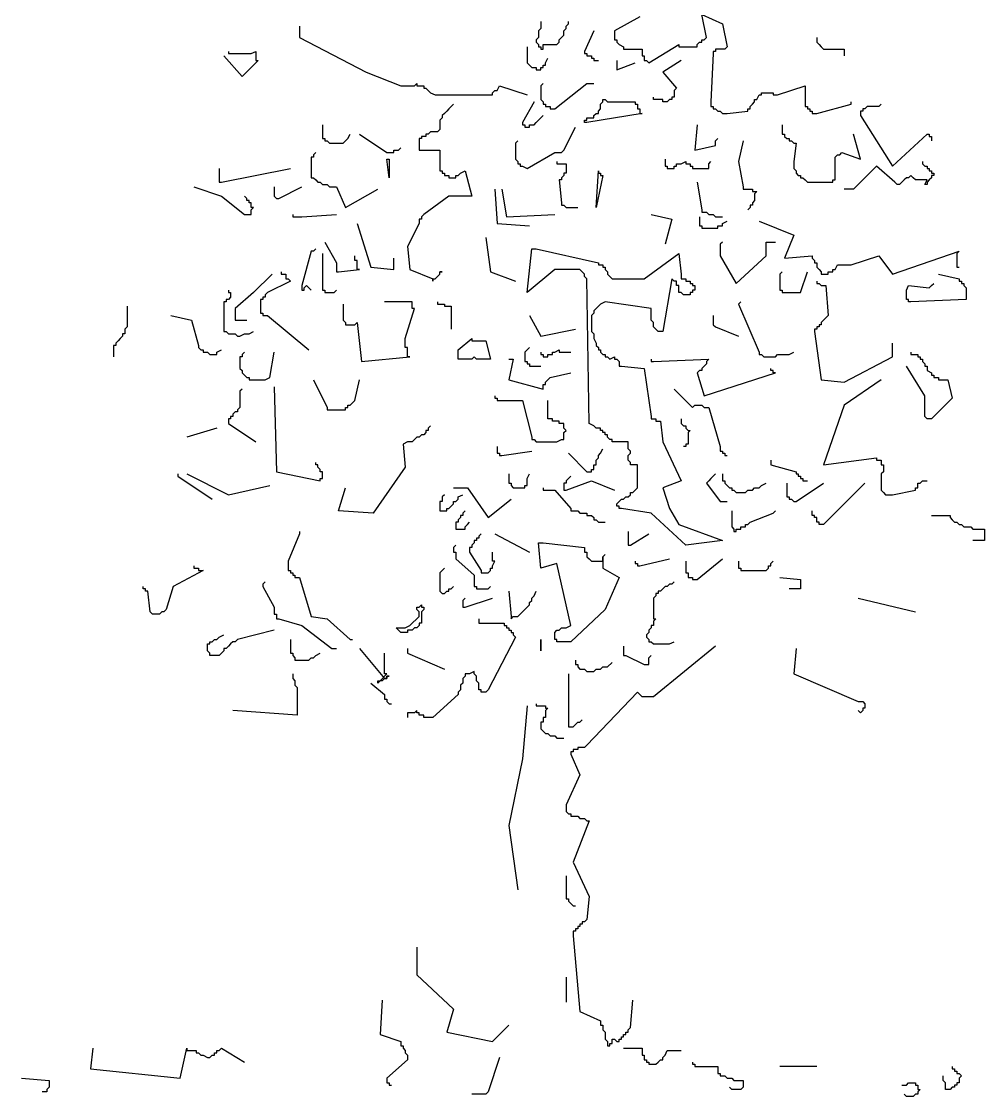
# Model space of a CAD drawing. Extents: x -19.8 to 22.1, y 0 to 79.3.
# Drawn here: x -19.82 to 22.08, y 0.02 to 46.82 of the extents above; entities that cross this region are included whole.
import ezdxf

# ---------------------------------------------------------------- set-up
doc = ezdxf.new("R2010")
doc.units = 0
doc.layers.get('0').update_dxf_attribs({"linetype": 'CONTINUOUS'})

msp = doc.modelspace()

# ---------------------------------------------------------------- linework, layer by layer
at = {"color": 0}
for points in [[(2.776, 46.816), (2.776, 46.716), (2.776, 46.616), (2.776, 46.516), (2.676, 46.416), (2.676, 46.316), (2.676, 46.216), (2.676, 46.116), (2.576, 46.016), (2.576, 45.916), (2.676, 45.816), (2.676, 45.716), (2.776, 45.716), (2.776, 45.616), (2.876, 45.616), (2.876, 45.816), (2.976, 45.816), (3.076, 45.816), (3.176, 45.816), (3.376, 45.816), (3.476, 45.816), (3.576, 45.916), (3.576, 46.016), (3.676, 46.116), (3.776, 46.216), (3.776, 46.316), (3.776, 46.416), (3.876, 46.516), (3.876, 46.616), (3.976, 46.716), (3.976, 46.816)], [(7.076, 47.016), (5.976, 46.416), (5.976, 46.316), (5.976, 46.216), (5.976, 46.116), (5.976, 46.016), (6.076, 46.016), (6.076, 45.916), (6.176, 45.816), (6.376, 45.716), (6.376, 45.616), (6.476, 45.616), (6.576, 45.616), (6.676, 45.616), (6.776, 45.616), (6.876, 45.616), (6.976, 45.616), (7.176, 45.616), (7.176, 45.516), (7.176, 45.416), (7.176, 45.316), (7.276, 45.316), (7.276, 45.216), (7.276, 45.116), (7.376, 45.116), (7.476, 45.016), (8.776, 45.816), (8.776, 45.716), (8.876, 45.716), (8.976, 45.716), (9.076, 45.716), (9.176, 45.716), (9.276, 45.716), (9.376, 45.716), (9.576, 45.716), (9.576, 45.816), (9.676, 45.916), (9.776, 45.916), (9.776, 46.016), (9.876, 46.016), (9.976, 46.116), (9.776, 47.116), (10.676, 46.716), (10.876, 45.716), (10.776, 45.616), (10.676, 45.616), (10.576, 45.616), (10.476, 45.616), (10.376, 45.616), (10.376, 45.516), (10.276, 45.516), (10.276, 45.416), (10.176, 43.316), (10.176, 43.216), (10.176, 43.116), (10.276, 43.116), (10.276, 43.016), (10.376, 43.016), (10.476, 42.916), (10.576, 42.916), (10.676, 42.816), (10.876, 42.816), (11.776, 42.916), (11.776, 43.016), (11.876, 43.016), (11.876, 43.116), (11.976, 43.216), (12.076, 43.316), (12.076, 43.416), (12.176, 43.416), (12.276, 43.616), (12.376, 43.616), (12.376, 43.716), (12.476, 43.716), (12.576, 43.716), (12.676, 43.716), (12.776, 43.716), (12.876, 43.716), (12.876, 43.616), (12.976, 43.616), (13.076, 43.616), (14.276, 44.016), (14.276, 43.216), (14.276, 43.116), (14.376, 43.116), (14.376, 43.016), (14.476, 43.016), (14.476, 42.916), (14.576, 42.916), (14.576, 42.816), (14.676, 42.816), (14.776, 42.816), (16.276, 43.216), (16.276, 43.316)], [(-7.724, 46.616), (-7.724, 46.516), (-7.724, 46.416), (-7.724, 46.316), (-7.724, 46.216), (-7.724, 46.116), (-4.824, 44.616), (-3.324, 44.016), (-3.224, 44.016), (-3.124, 44.016), (-3.024, 44.016), (-2.924, 44.016), (-2.824, 44.016), (-2.724, 44.016), (-2.624, 44.116), (-2.624, 44.016), (-2.524, 44.016), (-2.424, 44.016), (-2.324, 44.016), (-2.324, 43.916), (-2.224, 43.916), (-2.124, 43.816), (-2.024, 43.716), (-1.824, 43.616), (0.376, 43.616), (0.476, 43.616), (0.576, 43.616), (0.676, 43.616), (0.676, 43.716), (0.776, 43.816), (0.876, 43.816), (0.976, 44.016), (2.176, 43.616)], [(5.076, 46.416), (4.676, 45.516), (4.676, 45.416), (4.776, 45.416), (4.776, 45.316), (4.876, 45.316), (4.976, 45.316), (4.976, 45.216), (5.076, 45.216), (5.076, 45.116), (5.176, 45.116), (5.276, 45.116)], [(14.776, 46.116), (14.776, 46.016), (14.776, 45.916), (14.876, 45.816), (14.976, 45.716), (15.076, 45.616), (15.276, 45.616), (15.376, 45.616), (15.476, 45.616), (15.576, 45.616), (15.676, 45.616), (15.776, 45.616), (15.876, 45.616), (15.976, 45.616), (15.976, 45.516), (15.976, 45.416), (15.976, 45.316)], [(-10.824, 45.516), (-10.824, 45.416), (-10.724, 45.416), (-10.624, 45.416), (-10.524, 45.416), (-10.324, 45.416), (-10.224, 45.416), (-10.124, 45.416), (-10.024, 45.416), (-9.924, 45.416), (-9.824, 45.416), (-9.624, 45.516), (-9.624, 45.416), (-9.624, 45.316), (-9.624, 45.216), (-9.624, 45.116), (-9.524, 45.116), (-10.224, 44.416), (-11.024, 45.316)], [(2.176, 45.716), (2.176, 45.616), (2.176, 45.516), (2.176, 45.416), (2.176, 45.316), (2.176, 45.216), (2.176, 45.116), (2.176, 45.016), (2.276, 44.916), (2.376, 44.816), (2.576, 44.816), (2.576, 44.716), (2.676, 44.716), (2.776, 44.716), (2.776, 44.816), (2.876, 44.816), (2.876, 44.916), (2.976, 44.916), (2.976, 45.016), (3.076, 45.216)], [(6.076, 45.116), (6.076, 45.016), (6.076, 44.916), (6.076, 44.816), (6.076, 44.716), (6.876, 45.016)], [(8.876, 45.116), (8.076, 44.616), (8.676, 43.916), (8.576, 43.816), (8.576, 43.716), (8.576, 43.616), (8.576, 43.516), (8.476, 43.516), (8.476, 43.416), (8.376, 43.416), (8.276, 43.316), (8.176, 43.316), (8.076, 43.316), (8.076, 43.416), (7.976, 43.416), (7.876, 43.416), (7.776, 43.416), (7.676, 43.416), (7.676, 43.516)], [(2.876, 44.116), (2.776, 44.016), (2.776, 43.916), (2.776, 43.816), (2.776, 43.716), (2.776, 43.616), (2.776, 43.516), (2.776, 43.416), (2.876, 43.316), (2.876, 43.216), (2.976, 43.216), (2.976, 43.116), (3.076, 43.116), (3.176, 43.116), (3.176, 43.016), (3.376, 43.016), (4.776, 44.116), (4.876, 44.116), (4.976, 44.116), (5.076, 44.116)], [(-1.024, 43.216), (-1.124, 43.116), (-1.224, 43.016), (-1.324, 42.916), (-1.424, 42.816), (-1.524, 42.716), (-1.524, 42.616), (-1.624, 42.516), (-1.624, 42.416), (-1.624, 42.316), (-1.624, 42.116), (-1.724, 42.016), (-1.824, 42.016), (-1.924, 42.016), (-2.024, 42.016), (-2.124, 41.916), (-2.224, 41.916), (-2.224, 41.816), (-2.324, 41.816), (-2.424, 41.816), (-2.424, 41.716), (-2.524, 41.716), (-2.524, 41.616), (-2.524, 41.516), (-2.524, 41.416), (-2.524, 41.316), (-2.524, 41.216), (-2.424, 41.216), (-2.324, 41.216), (-2.224, 41.216), (-2.124, 41.216), (-2.024, 41.216), (-1.924, 41.216), (-1.824, 41.216), (-1.624, 41.216), (-1.624, 41.116), (-1.624, 41.016), (-1.624, 40.916), (-1.624, 40.816), (-1.624, 40.716), (-1.624, 40.616), (-1.624, 40.516), (-1.624, 40.416), (-1.624, 40.316), (-1.524, 40.316), (-1.524, 40.216), (-1.424, 40.216), (-1.424, 40.116), (-1.324, 40.116), (-1.224, 40.116), (-1.224, 40.016), (-1.124, 40.016), (-1.024, 40.016), (-0.924, 40.016), (-0.924, 40.116), (-0.824, 40.116), (-0.724, 40.216), (-0.524, 40.316), (-0.224, 39.216), (-1.224, 39.216), (-2.324, 38.416), (-2.424, 38.316), (-2.424, 38.216), (-2.524, 38.216), (-2.524, 38.116), (-2.524, 38.016), (-3.024, 37.016), (-2.924, 36.016), (-1.924, 35.616), (-1.924, 35.516), (-1.924, 35.616), (-1.824, 35.616), (-1.724, 35.716), (-1.624, 35.816), (-1.624, 35.916), (-1.524, 35.916), (-1.624, 35.916)], [(2.476, 43.316), (1.976, 42.416), (1.976, 42.316), (2.076, 42.316), (2.076, 42.216), (2.176, 42.216), (2.276, 42.216), (2.276, 42.316), (2.376, 42.316), (2.476, 42.316), (2.576, 42.416), (2.676, 42.516), (2.876, 42.716)], [(17.576, 43.216), (17.476, 43.116), (17.376, 43.116), (17.276, 43.116), (17.176, 43.116), (17.076, 43.116), (16.976, 43.116), (16.876, 43.016), (16.776, 43.016), (16.776, 42.916), (16.676, 42.916), (16.676, 42.816), (16.676, 42.716), (18.076, 40.516), (19.576, 41.916), (19.676, 41.916), (19.676, 41.816), (19.776, 41.816), (19.776, 41.716), (19.776, 41.616)], [(-6.724, 42.316), (-6.724, 42.216), (-6.724, 42.116), (-6.724, 42.016), (-6.724, 41.916), (-6.724, 41.816), (-6.724, 41.716), (-6.624, 41.716), (-6.624, 41.616), (-6.524, 41.616), (-6.424, 41.516), (-6.324, 41.516), (-6.224, 41.516), (-6.124, 41.516), (-6.024, 41.516), (-5.924, 41.516), (-5.824, 41.516), (-5.724, 41.616), (-5.624, 41.716), (-5.524, 41.916)], [(1.776, 41.616), (1.676, 41.516), (1.676, 41.416), (1.676, 41.316), (1.676, 41.216), (1.676, 41.116), (1.676, 41.016), (1.676, 40.916), (1.676, 40.816), (1.776, 40.716), (1.776, 40.616), (1.876, 40.616), (1.876, 40.516), (1.976, 40.516), (2.176, 40.416), (3.376, 41.116), (3.476, 41.116), (3.576, 41.116), (3.676, 41.116), (3.776, 41.216), (4.276, 42.216)], [(9.576, 42.316), (9.476, 41.216), (10.376, 41.416), (10.376, 41.516), (10.376, 41.616), (10.476, 41.716)], [(13.276, 42.316), (13.276, 42.216), (13.276, 42.116), (13.276, 42.016), (13.276, 41.916), (13.376, 41.916), (13.376, 41.816), (13.476, 41.716), (13.576, 41.716), (13.576, 41.616), (13.676, 41.616), (13.776, 41.516), (13.876, 41.516), (13.776, 40.716), (13.776, 40.616), (13.776, 40.516), (13.776, 40.416), (13.876, 40.316), (13.876, 40.216), (13.976, 40.116), (14.076, 40.116), (14.076, 40.016), (14.176, 40.016), (14.276, 39.916), (14.376, 39.816), (14.576, 39.816), (14.676, 39.816), (14.776, 39.816), (14.876, 39.816), (14.976, 39.816), (15.076, 39.816), (15.176, 39.816), (15.276, 39.816), (15.376, 39.816), (15.476, 39.816), (15.476, 39.916), (15.576, 39.916), (15.576, 40.016), (15.576, 40.116), (15.576, 40.216), (15.576, 40.316), (15.576, 40.416), (15.576, 40.516), (15.576, 40.716), (15.576, 40.816), (15.576, 40.916), (15.676, 41.016), (15.776, 41.016), (15.876, 41.116), (16.676, 40.816), (16.376, 41.916)], [(-5.124, 41.916), (-3.924, 41.116), (-3.824, 41.116), (-3.724, 41.116), (-3.624, 41.116), (-3.624, 41.216), (-3.524, 41.216), (-3.424, 41.216), (-3.324, 41.316)], [(11.576, 41.616), (11.376, 40.716), (11.576, 39.616), (11.576, 39.516), (11.676, 39.516), (11.776, 39.516), (11.876, 39.516), (11.976, 39.516), (11.976, 39.416), (12.076, 39.416), (12.176, 39.416), (12.076, 39.316), (12.076, 39.216), (12.076, 39.116), (12.076, 39.016), (11.976, 38.916), (11.976, 38.816), (11.876, 38.816), (11.876, 38.716), (11.776, 38.616)], [(-7.024, 41.116), (-7.124, 41.016), (-7.124, 40.916), (-7.224, 40.916), (-7.224, 40.816), (-7.224, 40.716), (-7.224, 40.616), (-7.224, 40.516), (-7.224, 40.416), (-7.224, 40.316), (-7.224, 40.216), (-7.224, 40.116), (-7.224, 40.016), (-7.124, 40.016), (-7.024, 39.916), (-6.924, 39.816), (-6.824, 39.816), (-6.724, 39.716), (-6.624, 39.716), (-6.524, 39.716), (-6.424, 39.616), (-6.324, 39.616), (-6.124, 39.616), (-5.724, 38.716), (-4.324, 39.516)], [(8.176, 40.816), (8.176, 40.716), (8.176, 40.616), (8.176, 40.516), (8.276, 40.516), (8.276, 40.416), (8.376, 40.416), (8.476, 40.416), (8.576, 40.416), (8.576, 40.516), (8.676, 40.516), (8.676, 40.616), (8.776, 40.616), (8.876, 40.616), (9.076, 40.716), (9.076, 40.616), (9.176, 40.616), (9.276, 40.616), (9.276, 40.516), (9.376, 40.516), (9.376, 40.416), (9.476, 40.416), (9.576, 40.416), (9.776, 40.416), (9.876, 40.416), (9.976, 40.416), (10.076, 40.416), (10.076, 40.516), (10.076, 40.616), (10.176, 40.716)], [(-11.224, 40.416), (-11.224, 40.316), (-11.224, 40.216), (-11.224, 40.116), (-11.224, 40.016), (-11.224, 39.916), (-11.224, 39.816), (-11.124, 39.816), (-8.124, 40.416)], [(3.476, 40.716), (3.476, 40.616), (3.576, 40.616), (3.676, 40.616), (3.776, 40.616), (3.876, 40.616), (3.876, 40.516), (3.876, 40.416), (3.876, 40.316), (3.876, 40.216), (3.776, 40.216), (3.776, 40.116), (3.676, 40.016), (3.676, 39.916), (3.576, 39.916), (3.676, 38.916), (3.676, 38.816), (3.776, 38.816), (3.876, 38.716), (3.976, 38.716), (4.076, 38.716), (4.176, 38.716), (4.376, 38.716)], [(19.376, 40.716), (19.376, 40.616), (19.476, 40.516), (19.576, 40.516), (19.576, 40.416), (19.676, 40.416), (19.676, 40.316), (19.776, 40.316), (19.776, 40.216), (19.876, 40.216), (19.876, 40.116), (19.776, 40.116), (19.776, 40.016), (19.676, 39.916), (19.576, 39.816), (19.576, 39.716), (19.476, 39.716), (19.576, 39.916), (19.476, 39.916), (19.376, 39.916), (19.276, 39.916), (19.176, 39.916), (19.076, 39.916), (18.976, 40.016), (18.876, 40.116), (18.776, 40.016), (18.676, 40.016), (18.576, 39.916), (18.476, 39.816), (18.376, 39.716), (18.276, 39.716), (18.176, 39.816), (17.376, 40.516), (16.376, 39.516), (16.276, 39.516), (16.176, 39.516), (16.076, 39.516), (15.976, 39.516)], [(9.576, 39.816), (9.776, 38.616), (9.776, 38.516), (9.876, 38.516), (9.976, 38.516), (10.076, 38.416), (10.176, 38.416), (10.276, 38.416), (10.376, 38.316), (10.476, 38.316), (10.676, 38.316)], [(-12.324, 39.616), (-11.124, 39.216), (-10.124, 38.416), (-10.024, 38.416), (-9.924, 38.416), (-9.824, 38.416), (-9.824, 38.516), (-9.824, 38.616), (-9.724, 38.716), (-9.824, 38.716), (-9.824, 38.816), (-9.824, 38.916), (-9.924, 38.916), (-9.924, 39.016), (-10.024, 39.016), (-10.024, 39.116), (-10.124, 39.216)], [(-8.824, 39.616), (-8.824, 39.516), (-8.824, 39.416), (-8.824, 39.316), (-8.824, 39.216), (-8.724, 39.116), (-8.624, 39.116), (-7.624, 39.616)], [(0.776, 39.516), (0.876, 38.016), (2.276, 37.916)], [(1.076, 39.516), (1.276, 38.316), (3.376, 38.416)], [(-8.024, 38.416), (-8.024, 38.316), (-7.924, 38.316), (-7.824, 38.316), (-7.724, 38.316), (-7.624, 38.316), (-6.124, 38.416)], [(7.576, 38.416), (8.476, 38.216), (8.176, 37.116)], [(-5.224, 38.016), (-4.624, 36.116), (-3.624, 36.016), (-3.624, 36.116), (-3.624, 36.216), (-3.624, 36.316), (-3.624, 36.416), (-3.624, 36.516)], [(9.676, 38.316), (9.676, 38.216), (9.676, 38.116), (9.676, 38.016), (9.676, 37.916), (9.776, 37.916), (9.776, 37.816), (9.876, 37.816), (9.976, 37.816), (10.076, 37.816), (10.176, 37.816), (10.276, 37.816), (10.376, 37.816), (10.476, 37.816), (10.476, 37.916), (10.576, 37.916), (10.676, 37.916), (10.676, 38.016), (10.876, 38.116)], [(12.276, 38.116), (13.776, 37.516), (13.376, 36.516), (14.576, 36.616), (14.576, 36.516), (14.676, 36.416), (14.676, 36.316), (14.776, 36.316), (14.776, 36.216), (14.776, 36.116), (14.876, 36.016), (14.976, 35.916), (14.976, 35.816), (15.076, 35.816), (15.176, 35.816), (15.276, 35.816), (15.276, 35.916), (15.376, 35.916), (15.476, 35.916), (15.476, 36.016), (15.576, 36.016), (15.676, 36.216), (15.776, 36.216), (15.876, 36.216), (15.976, 36.216), (16.076, 36.216), (16.176, 36.216), (16.276, 36.216), (17.476, 36.616), (18.076, 35.816), (20.976, 36.816), (20.876, 36.716), (20.876, 36.616), (20.876, 36.516), (20.876, 36.416), (20.876, 36.316), (20.876, 36.216), (20.876, 36.116), (20.976, 36.116)], [(-6.624, 37.216), (-6.124, 36.316), (-6.124, 36.216), (-6.124, 36.116), (-6.124, 36.016), (-6.124, 35.916), (-6.024, 35.916), (-5.124, 36.016), (-5.224, 36.016), (-5.224, 36.116), (-5.224, 36.216), (-5.224, 36.316), (-5.224, 36.416), (-5.324, 36.416), (-5.324, 36.516), (-5.324, 36.616)], [(0.376, 37.416), (0.576, 35.916), (1.676, 35.516)], [(10.676, 37.216), (10.576, 37.116), (10.576, 37.016), (10.576, 36.916), (10.576, 36.816), (10.576, 36.716), (10.576, 36.616), (11.276, 35.416), (12.576, 36.616), (12.576, 36.716), (12.576, 36.816), (12.576, 36.916), (12.576, 37.016), (12.576, 37.116), (12.576, 37.216), (12.676, 37.216), (12.776, 37.216), (12.876, 37.216), (12.976, 37.216)], [(-7.024, 36.916), (-7.124, 36.816), (-7.224, 36.816), (-7.624, 35.316), (-7.624, 35.216), (-7.624, 35.116), (-7.524, 35.116), (-7.524, 35.216), (-7.424, 35.316), (-7.324, 35.216), (-7.224, 35.116)], [(-6.724, 36.716), (-6.724, 35.216), (-6.724, 35.116), (-6.624, 35.116), (-6.624, 35.016), (-6.524, 35.016), (-6.424, 35.016), (-6.324, 35.016), (-6.224, 35.016), (-6.124, 35.116)], [(-8.924, 35.816), (-9.724, 35.016), (-10.524, 34.316), (-10.524, 34.216), (-10.524, 34.116), (-10.524, 34.016), (-10.524, 33.916), (-10.524, 33.816), (-10.424, 33.816), (-10.324, 33.816), (-10.224, 33.816), (-10.124, 33.816), (-10.024, 33.816)], [(-8.524, 35.916), (-8.524, 35.816), (-8.424, 35.816), (-8.324, 35.816), (-8.324, 35.716), (-8.324, 35.616), (-8.224, 35.616), (-8.124, 35.516), (-9.124, 35.016), (-9.224, 34.916), (-9.224, 34.816), (-9.324, 34.816), (-9.324, 34.716), (-9.424, 34.716), (-9.424, 34.616), (-9.424, 34.516), (-9.424, 34.416), (-9.424, 34.316), (-9.424, 34.216), (-9.424, 34.116), (-9.324, 34.116), (-9.324, 34.016), (-9.224, 34.016), (-9.124, 34.016), (-7.324, 32.516)], [(13.276, 35.916), (13.176, 35.816), (13.176, 35.716), (13.176, 35.616), (13.176, 35.516), (13.176, 35.416), (13.176, 35.316), (13.176, 35.216), (13.176, 35.116), (13.276, 35.116), (13.276, 35.016), (13.376, 35.016), (13.476, 35.016), (13.576, 35.016), (13.676, 35.016), (13.776, 35.016), (13.876, 35.016), (13.976, 35.016), (14.076, 35.016), (14.376, 35.916)], [(20.076, 35.816), (20.976, 35.616), (20.976, 35.516), (21.076, 35.516), (21.076, 35.416), (21.176, 35.416), (21.176, 35.316), (21.276, 35.216), (21.276, 35.116), (21.276, 35.016), (21.276, 34.916), (21.276, 34.816), (21.276, 34.716), (18.876, 34.616), (18.776, 34.616), (18.776, 34.716), (18.676, 34.716), (18.676, 34.816), (18.676, 34.916), (18.676, 35.016), (18.676, 35.116), (18.776, 35.316), (19.676, 35.216), (19.776, 35.316), (19.876, 35.416)], [(-10.824, 35.116), (-10.824, 35.016), (-10.724, 35.016), (-10.724, 34.916), (-10.724, 34.816), (-10.824, 34.716), (-10.924, 34.716), (-10.924, 34.616), (-11.024, 34.616), (-11.024, 33.516), (-11.024, 33.416), (-11.024, 33.316), (-10.924, 33.316), (-10.824, 33.216), (-10.724, 33.216), (-10.624, 33.216), (-10.524, 33.216), (-10.424, 33.116), (-10.324, 33.116), (-10.124, 33.216), (-10.024, 33.216), (-9.924, 33.216), (-9.724, 33.316)], [(14.776, 35.516), (14.776, 35.416), (14.876, 35.416), (14.976, 35.316), (15.076, 35.316), (15.176, 35.316), (15.276, 34.016), (15.176, 33.916), (15.076, 33.816), (14.976, 33.716), (14.976, 33.616), (14.876, 33.616), (14.876, 33.516), (14.776, 33.516), (14.776, 33.416), (14.676, 33.416), (14.676, 33.316), (14.976, 31.216), (15.976, 31.116), (18.076, 32.216), (18.076, 32.316), (18.076, 32.416), (18.076, 32.516), (18.076, 32.616), (18.076, 32.716), (18.076, 32.816)], [(-15.224, 34.416), (-15.224, 33.516), (-15.324, 33.416), (-15.324, 33.316), (-15.324, 33.216), (-15.424, 33.216), (-15.424, 33.116), (-15.524, 33.016), (-15.624, 32.916), (-15.724, 32.816), (-15.724, 32.716), (-15.824, 32.716), (-15.824, 32.616), (-15.824, 32.516), (-15.824, 32.416), (-15.824, 32.316), (-15.824, 32.216)], [(-5.824, 34.516), (-5.824, 34.416), (-5.824, 34.316), (-5.824, 34.216), (-5.824, 34.116), (-5.824, 34.016), (-5.824, 33.916), (-5.824, 33.816), (-5.724, 33.716), (-5.724, 33.616), (-5.624, 33.616), (-5.524, 33.616), (-5.424, 33.616), (-5.324, 33.616), (-5.224, 33.716), (-5.024, 32.016), (-2.924, 32.216), (-3.024, 32.216), (-3.024, 32.316), (-3.024, 32.416), (-3.024, 32.516), (-3.024, 32.616), (-3.124, 32.616), (-3.124, 32.716), (-3.124, 32.816), (-3.124, 33.016), (-2.724, 34.316), (-2.824, 34.316), (-2.824, 34.416), (-2.824, 34.516), (-2.824, 34.616), (-4.024, 34.616)], [(-1.724, 34.616), (-1.724, 34.516), (-1.624, 34.516), (-1.524, 34.516), (-1.424, 34.516), (-1.424, 34.416), (-1.324, 34.416), (-1.224, 34.416), (-1.124, 34.416), (-1.124, 34.316), (-1.124, 34.216), (-1.124, 34.116), (-1.124, 34.016), (-1.124, 33.916), (-1.124, 33.816), (-1.124, 33.716), (-1.124, 33.616), (-1.124, 33.516), (-1.124, 33.416)], [(11.476, 34.616), (11.376, 34.516), (12.276, 32.416), (12.276, 32.316), (12.376, 32.316), (12.476, 32.216), (12.576, 32.216), (12.676, 32.216), (12.776, 32.216), (12.876, 32.216), (12.976, 32.216), (13.076, 32.316), (13.176, 32.316), (13.276, 32.316), (13.376, 32.316), (13.476, 32.316), (13.576, 32.316), (13.776, 32.416)], [(-13.324, 34.016), (-12.424, 33.816), (-12.124, 32.716), (-12.124, 32.616), (-12.024, 32.516), (-11.924, 32.516), (-11.924, 32.416), (-11.824, 32.416), (-11.724, 32.416), (-11.624, 32.316), (-11.524, 32.316), (-11.424, 32.316), (-11.324, 32.316), (-11.324, 32.416), (-11.124, 32.516)], [(2.276, 34.016), (2.776, 33.116), (4.276, 33.416)], [(10.276, 34.016), (10.276, 33.916), (10.276, 33.816), (10.276, 33.716), (10.276, 33.616), (10.376, 33.516), (11.376, 33.116)], [(-10.124, 32.416), (-10.224, 32.316), (-10.224, 32.216), (-10.324, 32.216), (-10.324, 32.116), (-10.324, 32.016), (-10.324, 31.916), (-10.324, 31.816), (-10.324, 31.716), (-10.224, 31.616), (-10.224, 31.516), (-10.124, 31.416), (-10.024, 31.316), (-9.924, 31.316), (-9.924, 31.216), (-9.824, 31.216), (-9.624, 31.216), (-9.524, 31.216), (-9.424, 31.216), (-9.324, 31.216), (-9.224, 31.216), (-9.024, 31.316), (-8.824, 32.416)], [(2.276, 32.616), (2.176, 32.516), (2.076, 32.416), (2.076, 32.316), (2.076, 32.216), (2.076, 32.116), (2.076, 32.016), (2.176, 32.016), (2.176, 31.916), (2.276, 31.916), (2.276, 31.816), (2.376, 31.816), (2.476, 31.816), (2.576, 31.816), (2.676, 31.816), (2.776, 31.816)], [(2.776, 32.416), (2.776, 32.316), (2.876, 32.316), (2.876, 32.216), (2.976, 32.216), (3.076, 32.216), (3.076, 32.316), (3.176, 32.316), (3.276, 32.316), (3.276, 32.416), (3.376, 32.416), (3.576, 32.516), (3.576, 32.416), (3.676, 32.416), (3.776, 32.416), (3.876, 32.416), (3.976, 32.416), (4.076, 32.416)], [(18.876, 32.416), (18.876, 32.316), (18.976, 32.316), (19.076, 32.316), (19.176, 32.316), (19.176, 32.216), (19.276, 32.216), (19.276, 32.116), (19.376, 32.116), (19.376, 32.016), (19.476, 31.916), (19.476, 31.816), (19.576, 31.816), (19.576, 31.716), (19.576, 31.616), (19.776, 31.516), (19.776, 31.416), (19.876, 31.416), (19.876, 31.316), (19.976, 31.316), (20.076, 31.316), (20.076, 31.216), (20.176, 31.216), (20.276, 31.216), (20.476, 31.216), (20.676, 30.416), (19.776, 29.516), (19.676, 29.516), (19.576, 29.516), (19.476, 29.616), (19.476, 29.716), (19.476, 29.816), (19.476, 29.916), (19.476, 30.016), (19.476, 30.116), (19.476, 30.216), (19.476, 30.316), (19.476, 30.516), (18.676, 31.816)], [(1.376, 32.116), (1.476, 32.116), (1.576, 32.116), (1.376, 31.216), (2.876, 30.816), (2.876, 30.916), (2.876, 31.016), (2.976, 31.016), (2.976, 31.116), (3.076, 31.216), (3.176, 31.316), (4.076, 31.516)], [(7.576, 32.116), (7.576, 32.016), (7.676, 32.016), (10.076, 32.116), (9.976, 32.016), (9.976, 31.916), (9.876, 31.816), (9.776, 31.716), (9.776, 31.616), (9.676, 31.616), (9.576, 31.516), (9.876, 30.516), (12.976, 31.516), (12.876, 31.516), (12.876, 31.616), (12.776, 31.616), (12.776, 31.716)], [(-8.824, 30.916), (-8.724, 27.216), (-6.824, 26.816), (-6.824, 26.916), (-6.724, 26.916), (-6.724, 27.016), (-6.724, 27.116), (-6.724, 27.216), (-6.824, 27.216), (-6.824, 27.316), (-6.924, 27.416), (-6.924, 27.516), (-7.024, 27.516), (-7.024, 27.616)], [(-7.124, 31.216), (-6.524, 30.016), (-6.524, 29.916), (-6.424, 29.916), (-6.324, 29.916), (-6.224, 29.916), (-6.024, 29.916), (-5.924, 29.916), (-5.824, 29.916), (-5.724, 29.916), (-5.724, 30.016), (-5.624, 30.016), (-5.624, 30.116), (-5.524, 30.116), (-5.324, 30.316), (-5.124, 31.216)], [(17.576, 31.216), (15.976, 30.116), (15.076, 27.516), (17.376, 27.816), (17.376, 27.716), (17.476, 27.716), (17.576, 27.716), (17.576, 27.616), (17.576, 27.516), (17.676, 27.516), (17.676, 27.416), (17.676, 27.316), (17.676, 27.216), (17.576, 27.116), (17.576, 27.016), (17.576, 26.916), (17.576, 26.816), (17.576, 26.716), (17.576, 26.616), (17.576, 26.516), (17.576, 26.416), (17.676, 26.316), (17.776, 26.216), (17.876, 26.216), (18.076, 26.216), (19.076, 26.416), (19.076, 26.516), (19.176, 26.516), (19.176, 26.616), (19.176, 26.716), (19.276, 26.716), (19.376, 26.816), (19.576, 26.816)], [(-10.224, 30.816), (-10.324, 30.716), (-10.324, 30.616), (-10.324, 30.516), (-10.324, 30.416), (-10.324, 30.316), (-10.324, 30.216), (-10.324, 30.116), (-10.324, 30.016), (-10.424, 29.916), (-10.424, 29.816), (-10.524, 29.816), (-10.624, 29.716), (-10.624, 29.616), (-10.724, 29.616), (-10.724, 29.516), (-10.824, 29.516), (-10.824, 29.416), (-10.824, 29.316), (-9.624, 28.516)], [(0.776, 30.516), (0.776, 30.416), (0.876, 30.416), (0.876, 30.316), (0.976, 30.316), (1.076, 30.316), (1.176, 30.316), (1.276, 30.316), (1.376, 30.316), (1.476, 30.316), (1.576, 30.316), (1.676, 30.316), (1.776, 30.316), (1.976, 30.316), (2.376, 28.716), (2.376, 28.616), (2.476, 28.616), (2.576, 28.516), (2.676, 28.516), (2.776, 28.516), (2.876, 28.516), (2.976, 28.516), (3.076, 28.516), (3.176, 28.516), (3.276, 28.516), (3.376, 28.516), (3.476, 28.516), (3.676, 28.616), (3.776, 28.616), (3.776, 28.716), (3.776, 28.816), (3.776, 28.916), (3.876, 29.016), (3.776, 29.116), (3.776, 29.216), (3.776, 29.316), (3.676, 29.316), (3.576, 29.316), (3.576, 29.416), (3.476, 29.416), (3.376, 29.416), (3.276, 29.416), (3.276, 29.516), (3.176, 29.516), (3.076, 29.516), (3.076, 29.716), (3.076, 29.816), (3.076, 29.916), (3.076, 30.016), (3.076, 30.116), (3.076, 30.216), (3.076, 30.316)], [(8.576, 30.816), (9.376, 30.016), (9.476, 30.116), (9.576, 30.116), (9.676, 30.116), (9.776, 30.116), (9.876, 30.016), (10.076, 30.016), (10.576, 28.316), (10.576, 28.216), (10.576, 28.116), (10.676, 28.116), (10.676, 28.016), (10.776, 28.016), (10.776, 27.916), (10.876, 27.916)], [(8.876, 29.516), (8.876, 29.416), (8.876, 29.316), (8.976, 29.216), (9.076, 29.216), (9.076, 29.116), (9.176, 29.016), (9.276, 29.016), (9.176, 28.916), (9.176, 28.816), (9.176, 28.716), (9.176, 28.616), (9.176, 28.516), (9.176, 28.416), (9.076, 28.416), (9.076, 28.316), (8.976, 28.316)], [(-11.324, 29.116), (-12.624, 28.716)], [(-2.024, 29.216), (-2.124, 29.116), (-2.124, 29.016), (-2.224, 29.016), (-2.224, 28.916), (-2.324, 28.816), (-2.424, 28.816), (-2.524, 28.716), (-2.624, 28.716), (-2.724, 28.616), (-2.824, 28.516), (-2.924, 28.516), (-3.024, 28.516), (-3.224, 28.416), (-3.124, 27.416), (-4.524, 25.416), (-6.024, 25.516), (-5.724, 26.516)], [(0.876, 28.316), (0.876, 28.216), (0.876, 28.116), (0.876, 28.016), (0.976, 28.016), (0.976, 27.916), (1.076, 27.916), (2.376, 28.116)], [(3.976, 28.016), (4.776, 27.216), (4.876, 27.216), (4.976, 27.216), (4.976, 27.316), (5.076, 27.316), (5.076, 27.416), (5.076, 27.516), (5.176, 27.516), (5.176, 27.616), (5.176, 27.716), (5.276, 27.816), (5.276, 27.916), (5.376, 28.016), (5.476, 28.216)], [(12.776, 27.716), (12.776, 27.616), (12.776, 27.516), (13.876, 27.216), (13.876, 27.116), (13.976, 27.116), (13.976, 27.016), (14.076, 27.016), (14.076, 26.916), (14.176, 26.916), (14.176, 26.816), (14.276, 26.816), (14.376, 26.816)], [(-13.024, 27.116), (-13.024, 27.016), (-11.524, 26.016)], [(-12.624, 27.116), (-10.824, 26.216), (-9.024, 26.616)], [(1.376, 27.116), (1.376, 27.016), (1.376, 26.916), (1.376, 26.816), (1.376, 26.716), (1.476, 26.716), (1.476, 26.616), (1.576, 26.516), (1.676, 26.516), (1.876, 26.516), (1.976, 26.516), (2.076, 26.516), (2.076, 26.616), (2.176, 26.616), (2.176, 26.716), (2.176, 26.816), (2.176, 26.916), (2.276, 27.116)], [(4.076, 27.016), (3.976, 26.916), (3.876, 26.816), (3.876, 26.716), (3.776, 26.716), (3.776, 26.616), (3.776, 26.516), (3.776, 26.416), (3.876, 26.416), (4.976, 26.816), (5.976, 26.416)], [(10.376, 27.116), (10.276, 27.016), (10.176, 26.916), (10.076, 26.816), (9.976, 26.716), (10.576, 25.916), (10.676, 25.916), (10.776, 25.916), (10.876, 25.916)], [(10.676, 27.116), (10.676, 27.016), (10.676, 26.916), (10.676, 26.816), (10.776, 26.816), (10.776, 26.716), (10.876, 26.616), (10.976, 26.516), (11.076, 26.516), (11.076, 26.416), (11.176, 26.416), (11.276, 26.316), (11.376, 26.316), (11.476, 26.316), (11.576, 26.316), (11.676, 26.316), (11.776, 26.416), (11.876, 26.416), (11.976, 26.416), (12.076, 26.516), (12.176, 26.516), (12.276, 26.516), (12.376, 26.616), (12.576, 26.716)], [(13.476, 26.716), (13.476, 26.616), (13.476, 26.516), (13.476, 26.416), (13.476, 26.316), (13.476, 26.216), (13.476, 26.116), (13.576, 26.116), (13.576, 26.016), (13.676, 26.016), (13.776, 25.916), (13.876, 25.916), (15.076, 26.716)], [(16.876, 26.716), (15.076, 24.916), (14.976, 24.916), (14.876, 24.916), (14.876, 25.016), (14.776, 25.016), (14.776, 25.116), (14.776, 25.216), (14.676, 25.216), (14.676, 25.316), (14.576, 25.316), (14.576, 25.516)], [(-1.424, 26.216), (-1.524, 26.116), (-1.524, 26.016), (-1.524, 25.916), (-1.624, 25.916), (-1.624, 25.816), (-1.624, 25.716), (-1.624, 25.616), (-1.624, 25.516), (-1.524, 25.516), (-1.424, 25.516), (-1.324, 25.516), (-1.324, 25.616), (-1.224, 25.616), (-1.124, 25.716), (-1.024, 25.816), (-1.024, 25.916), (-0.924, 25.916), (-0.824, 26.016), (-0.824, 26.116), (-0.624, 26.216)], [(-1.024, 26.516), (-0.924, 26.516), (-0.824, 26.516), (-0.724, 26.516), (-0.624, 26.516), (-0.524, 26.516), (-0.424, 26.516), (0.476, 25.216), (1.476, 26.016)], [(2.876, 26.516), (2.876, 26.416), (2.976, 26.416), (3.076, 26.416), (3.176, 26.416), (3.376, 26.416), (4.076, 25.616), (4.076, 25.516), (4.176, 25.516), (4.276, 25.516), (4.376, 25.516), (4.476, 25.416), (4.576, 25.416), (4.676, 25.416), (4.776, 25.416), (4.776, 25.316), (4.876, 25.316), (4.976, 25.316), (5.076, 25.216), (5.076, 25.116), (5.176, 25.116), (5.276, 25.016), (5.376, 25.016), (5.476, 25.016), (5.576, 25.016)], [(-0.524, 25.516), (-0.624, 25.416), (-0.624, 25.316), (-0.724, 25.316), (-0.724, 25.216), (-0.824, 25.116), (-0.824, 25.016), (-0.924, 25.016), (-0.924, 24.916), (-0.924, 24.816), (-0.924, 24.716), (-0.824, 24.716), (-0.724, 24.716), (-0.624, 24.716), (-0.524, 24.716), (-0.524, 24.816), (-0.424, 24.916), (-0.324, 25.016)], [(11.076, 25.516), (11.076, 25.416), (11.076, 25.316), (11.076, 25.216), (11.076, 25.116), (11.076, 25.016), (11.076, 24.916), (11.076, 24.816), (11.176, 24.716), (11.176, 24.616), (11.276, 24.616), (11.276, 24.716), (11.376, 24.716), (11.476, 24.716), (11.476, 24.816), (11.576, 24.816), (11.676, 24.816), (11.676, 24.916), (11.776, 24.916), (11.876, 25.016), (12.876, 25.416), (12.976, 25.516)], [(19.776, 25.316), (19.876, 25.316), (19.976, 25.316), (20.076, 25.316), (20.176, 25.316), (20.276, 25.316), (20.376, 25.316), (20.576, 25.316), (20.576, 25.216), (20.676, 25.116), (20.776, 25.016), (20.876, 25.016), (20.976, 24.916), (21.076, 24.916), (21.176, 24.816), (21.276, 24.816), (21.476, 24.816), (21.576, 24.716), (21.676, 24.716), (21.776, 24.716), (22.076, 24.716), (22.076, 24.616), (22.076, 24.516), (22.076, 24.416), (22.076, 24.316), (22.076, 24.216), (21.976, 24.216), (21.876, 24.216), (21.776, 24.216), (21.676, 24.216), (21.576, 24.216)], [(-7.724, 24.616), (-7.724, 24.516), (-8.224, 23.316), (-8.224, 23.216), (-8.224, 23.116), (-8.224, 23.016), (-8.224, 22.916), (-8.124, 22.916), (-8.124, 22.816), (-8.024, 22.816), (-8.024, 22.716), (-7.924, 22.716), (-7.924, 22.616), (-7.824, 22.616), (-7.724, 22.616), (-7.224, 20.916), (-6.524, 20.816), (-5.524, 19.916), (-5.424, 19.916)], [(0.176, 24.516), (0.076, 24.416), (0.076, 24.316), (-0.024, 24.316), (-0.024, 24.216), (-0.124, 24.216), (-0.124, 24.116), (-0.224, 24.016), (-0.224, 23.916), (-0.324, 23.916), (-0.324, 23.816), (-0.324, 23.716), (0.176, 22.916), (0.176, 22.816), (0.276, 22.816), (0.376, 22.816), (0.476, 22.816), (0.576, 22.916), (0.576, 23.016), (0.676, 23.016), (0.676, 23.116), (0.776, 23.316), (0.676, 23.316), (0.676, 23.416), (0.676, 23.516), (0.676, 23.616), (0.676, 23.716)], [(0.776, 24.516), (2.276, 23.716)], [(6.576, 24.616), (6.576, 24.516), (6.576, 24.416), (6.576, 24.316), (6.576, 24.216), (6.576, 24.116), (6.576, 24.016), (6.676, 24.016), (7.476, 24.516)], [(-0.924, 24.016), (-1.024, 23.916), (-1.024, 23.816), (-1.024, 23.716), (-0.924, 23.716), (-0.924, 23.616), (-0.924, 23.516), (-0.924, 23.416), (-0.124, 22.716), (-0.124, 22.616), (-0.124, 22.516), (-0.124, 22.416), (-0.124, 22.316), (-0.124, 22.216), (-0.024, 22.216), (-0.024, 22.116), (0.076, 22.116), (0.176, 22.116), (0.276, 22.116), (0.376, 22.116), (0.476, 22.116), (0.576, 22.216)], [(6.876, 23.316), (6.876, 23.216), (6.976, 23.216), (6.976, 23.116), (7.076, 23.116), (8.376, 23.416)], [(9.076, 23.316), (9.076, 23.216), (9.076, 23.116), (9.076, 23.016), (9.076, 22.916), (9.076, 22.816), (9.176, 22.816), (9.176, 22.716), (9.176, 22.616), (9.276, 22.616), (9.376, 22.616), (9.376, 22.516), (9.576, 22.516), (10.676, 23.416)], [(-12.324, 23.116), (-12.324, 23.016), (-12.224, 23.016), (-12.124, 23.016), (-12.124, 22.916), (-12.024, 22.916), (-11.924, 22.916), (-13.224, 22.216), (-13.524, 21.216), (-13.624, 21.116), (-13.724, 21.116), (-13.824, 21.016), (-13.924, 21.016), (-14.024, 21.016), (-14.124, 21.016), (-14.224, 21.116), (-14.324, 22.016), (-14.424, 22.016), (-14.424, 22.116), (-14.524, 22.116), (-14.524, 22.216)], [(-1.424, 23.016), (-1.524, 22.916), (-1.624, 22.816), (-1.624, 22.716), (-1.624, 22.616), (-1.624, 22.516), (-1.624, 22.416), (-1.624, 22.316), (-1.624, 22.216), (-1.624, 22.116), (-1.624, 22.016), (-1.524, 21.916), (-1.424, 21.916), (-1.324, 22.016), (-1.224, 22.016), (-1.224, 22.116), (-1.124, 22.116), (-1.024, 22.216)], [(11.376, 23.316), (11.376, 23.216), (11.376, 23.116), (11.376, 23.016), (11.476, 23.016), (11.476, 22.916), (11.576, 22.916), (12.576, 22.916), (12.676, 23.016), (12.676, 23.116), (12.776, 23.116), (12.776, 23.216), (12.876, 23.316)], [(13.176, 22.616), (14.076, 22.516), (14.076, 22.416), (14.076, 22.316), (14.076, 22.216), (14.076, 22.116), (13.976, 22.116), (13.876, 22.116), (13.776, 22.116), (13.676, 22.116), (13.576, 22.116)], [(-9.224, 22.416), (-9.324, 22.316), (-9.324, 22.216), (-8.824, 21.316), (-8.824, 21.216), (-8.824, 21.116), (-8.824, 21.016), (-8.724, 21.016), (-8.724, 20.916), (-8.724, 20.816), (-8.624, 20.816), (-7.624, 20.516), (-6.324, 19.516), (-6.224, 19.516), (-6.124, 19.516)], [(1.376, 22.016), (1.476, 20.916), (1.476, 20.816), (1.576, 20.916), (1.676, 20.916), (1.776, 20.916), (1.876, 21.016), (1.976, 21.116), (2.076, 21.216), (2.176, 21.316), (2.276, 21.416), (2.276, 21.516), (2.376, 21.616), (2.376, 21.716), (2.476, 21.816), (2.576, 22.016)], [(8.576, 22.416), (8.476, 22.316), (8.376, 22.316), (8.276, 22.216), (8.176, 22.216), (8.076, 22.116), (7.976, 22.016), (7.876, 22.016), (7.876, 21.916), (7.776, 21.916), (7.776, 21.816), (7.676, 21.716), (7.676, 21.516), (7.676, 21.416), (7.676, 21.316), (7.676, 21.216), (7.676, 21.116), (7.676, 21.016), (7.676, 20.916), (7.676, 20.816), (7.776, 20.816), (7.676, 20.716), (7.676, 20.616), (7.676, 20.516), (7.576, 20.516), (7.576, 20.416), (7.476, 20.316), (7.476, 20.216), (7.376, 20.116), (7.376, 20.016), (7.476, 19.916), (7.476, 19.816), (7.576, 19.816), (7.676, 19.716), (7.776, 19.716), (7.876, 19.716), (7.976, 19.716), (8.076, 19.716), (8.176, 19.716), (8.276, 19.716), (8.376, 19.716), (8.576, 19.816)], [(-0.524, 21.716), (-0.624, 21.616), (-0.624, 21.516), (-0.624, 21.416), (-0.624, 21.316), (-0.524, 21.316), (0.676, 21.716)], [(16.576, 21.716), (19.076, 21.116)], [(0.076, 20.816), (0.076, 20.716), (0.076, 20.616), (0.176, 20.616), (1.176, 20.616), (1.176, 20.516), (1.276, 20.516), (1.276, 20.416), (1.376, 20.416), (1.376, 20.316), (1.476, 20.316), (1.476, 20.216), (1.576, 20.216), (1.576, 20.116), (1.676, 20.016), (0.476, 17.716), (0.376, 17.616), (0.276, 17.616), (0.176, 17.616), (0.176, 17.716), (0.076, 17.716), (0.076, 17.816), (0.076, 17.916), (0.076, 18.016), (-0.024, 18.116), (-0.024, 18.216), (-0.024, 18.316), (-0.124, 18.416), (-0.124, 18.516), (-0.324, 18.416), (-0.424, 18.416), (-0.524, 18.416), (-0.524, 18.316), (-0.624, 18.216), (-0.624, 18.116), (-0.624, 18.016), (-0.724, 17.916), (-0.724, 17.816), (-0.724, 17.716), (-0.824, 17.616), (-0.824, 17.516), (-1.924, 16.516), (-2.024, 16.516), (-2.124, 16.516), (-2.224, 16.516), (-2.324, 16.516), (-2.324, 16.616), (-2.424, 16.616), (-2.524, 16.616), (-2.524, 16.716), (-2.624, 16.716), (-2.624, 16.816), (-2.724, 16.716), (-2.824, 16.716), (-2.924, 16.716), (-3.024, 16.716), (-3.024, 16.616), (-3.024, 16.516)], [(-8.824, 20.316), (-10.424, 19.916), (-10.524, 19.816), (-10.624, 19.816), (-10.724, 19.716), (-10.824, 19.616), (-10.924, 19.516), (-11.024, 19.516), (-11.024, 19.416), (-11.124, 19.316), (-11.224, 19.216), (-11.324, 19.216), (-11.424, 19.216), (-11.524, 19.216), (-11.624, 19.216), (-11.624, 19.316), (-11.724, 19.416), (-11.724, 19.516), (-11.724, 19.616), (-11.724, 19.716), (-11.624, 19.716), (-11.624, 19.816), (-11.524, 19.816), (-11.424, 19.916), (-11.324, 19.916), (-11.224, 20.016), (-11.024, 20.116)], [(-8.124, 19.916), (-8.124, 19.816), (-8.124, 19.716), (-8.124, 19.616), (-8.124, 19.516), (-8.124, 19.416), (-8.124, 19.316), (-8.024, 19.316), (-8.024, 19.216), (-7.924, 19.116), (-7.924, 19.016), (-7.824, 19.016), (-7.724, 19.016), (-7.624, 19.016), (-7.524, 19.016), (-7.424, 19.016), (-7.324, 19.016), (-7.224, 19.116), (-7.124, 19.116), (-7.024, 19.216), (-6.824, 19.316)], [(-5.124, 19.516), (-4.024, 18.216), (-3.924, 18.216), (-3.924, 18.316), (-3.824, 18.316), (-3.924, 18.316), (-3.924, 18.216), (-4.024, 18.216), (-4.124, 18.116), (-4.224, 18.116), (-4.324, 18.016), (-4.324, 18.116), (-4.224, 18.116), (-3.924, 18.416), (-4.024, 18.416), (-4.024, 18.516), (-4.024, 18.616), (-4.024, 18.716), (-4.024, 18.816), (-4.024, 18.916), (-4.024, 19.016), (-4.024, 19.116), (-4.024, 19.216), (-4.024, 19.316)], [(-3.024, 19.516), (-3.024, 19.416), (-3.024, 19.316), (-1.424, 18.616)], [(10.376, 19.616), (7.676, 17.416), (7.576, 17.416), (7.476, 17.416), (7.376, 17.416), (7.276, 17.416), (7.176, 17.416), (7.076, 17.516), (6.976, 17.616), (4.776, 15.316), (4.676, 15.216), (4.576, 15.216), (4.476, 15.216), (4.376, 15.216), (4.376, 15.116), (4.276, 15.116), (4.176, 15.116), (4.176, 15.016), (4.076, 15.016), (4.076, 14.916), (4.476, 14.016), (3.876, 12.716), (3.876, 12.516), (3.876, 12.416), (3.976, 12.316), (4.076, 12.316), (4.076, 12.216), (4.176, 12.216), (4.276, 12.216), (4.376, 12.216), (4.476, 12.116), (4.576, 12.116), (4.676, 12.116), (4.776, 12.016), (4.876, 12.016), (4.176, 10.216), (4.876, 8.716), (4.776, 7.716), (4.676, 7.616), (4.576, 7.616), (4.576, 7.516), (4.476, 7.516), (4.476, 7.416), (4.376, 7.416), (4.376, 7.316), (4.276, 7.316), (4.276, 7.216), (4.176, 7.216), (4.176, 7.116), (4.176, 7.016), (4.476, 3.716), (5.376, 3.316), (5.376, 3.216), (5.376, 3.116), (5.476, 3.116), (5.476, 3.016), (5.476, 2.916), (5.576, 2.816), (5.576, 2.716), (5.576, 2.616), (5.576, 2.516), (5.676, 2.416), (5.676, 2.316), (5.676, 2.216), (5.776, 2.216), (5.776, 2.316), (5.876, 2.316), (5.876, 2.416), (5.876, 2.516), (5.976, 2.516), (6.076, 2.416), (6.176, 2.416), (6.176, 2.516), (6.276, 2.516), (6.276, 2.616), (6.376, 2.616), (6.376, 2.716), (6.476, 2.716), (6.476, 2.816), (6.576, 2.816), (6.576, 2.916), (6.676, 3.016), (6.776, 4.216)], [(6.376, 19.616), (6.376, 19.516), (6.376, 19.416), (6.376, 19.316), (6.376, 19.216), (6.476, 19.216), (7.276, 18.816), (7.376, 18.816), (7.476, 18.816), (7.476, 18.916), (7.476, 19.016), (7.476, 19.116), (7.576, 19.216)], [(13.876, 19.516), (13.776, 18.416), (16.576, 17.216), (16.676, 17.216), (16.776, 17.216), (16.876, 17.116), (16.876, 17.016), (16.876, 16.916), (16.776, 16.916), (16.776, 16.816), (16.676, 16.716), (16.576, 16.816)], [(4.276, 19.016), (4.276, 18.916), (4.276, 18.816), (4.376, 18.816), (4.376, 18.716), (4.476, 18.616), (4.576, 18.616), (4.676, 18.616), (4.776, 18.516), (4.876, 18.516), (4.976, 18.516), (5.076, 18.516), (5.176, 18.616), (5.276, 18.616), (5.376, 18.616), (5.476, 18.716), (5.576, 18.716), (5.676, 18.716), (5.876, 18.916)], [(-8.024, 18.416), (-8.024, 18.316), (-8.024, 18.216), (-7.924, 18.116), (-7.924, 18.016), (-7.924, 17.916), (-7.824, 17.816), (-7.824, 16.616), (-10.624, 16.816)], [(3.976, 18.416), (3.976, 16.216), (3.976, 16.116), (4.076, 16.116), (4.176, 16.116), (4.276, 16.216), (4.376, 16.316), (4.476, 16.316), (4.576, 16.416)], [(-4.624, 18.016), (-4.024, 17.516), (-4.024, 17.416), (-4.024, 17.316), (-3.924, 17.316), (-3.924, 17.216), (-3.824, 17.116), (-3.724, 17.116)], [(2.176, 17.016), (1.976, 14.716), (1.376, 11.816), (1.776, 9.016)], [(2.576, 17.116), (2.576, 17.016), (2.676, 17.016), (2.776, 17.016), (2.876, 17.016), (2.976, 17.016), (2.976, 16.916), (3.076, 16.916), (2.976, 16.816), (2.976, 16.716), (2.976, 16.616), (2.976, 16.516), (2.876, 16.516), (2.876, 16.416), (2.876, 16.316), (2.776, 16.316), (2.776, 16.216), (2.776, 16.116), (2.776, 16.016), (2.876, 15.916), (2.976, 15.816), (3.076, 15.816), (3.176, 15.716), (3.276, 15.716), (3.376, 15.716), (3.476, 15.616), (3.576, 15.616), (3.776, 15.616)], [(3.876, 9.616), (3.876, 9.516), (3.876, 9.416), (3.876, 9.316), (3.876, 9.216), (3.876, 9.116), (3.876, 9.016), (3.876, 8.916), (3.876, 8.816), (3.876, 8.716), (3.876, 8.616), (3.976, 8.616), (3.976, 8.516), (4.076, 8.416), (4.176, 8.316), (4.276, 8.316)], [(-2.624, 6.516), (-2.624, 5.316), (-1.024, 3.816), (-1.324, 2.816), (0.676, 2.416), (0.776, 2.516), (0.876, 2.616), (0.976, 2.716), (1.076, 2.816), (1.176, 2.916), (1.376, 3.116)], [(3.876, 5.216), (3.876, 4.116)], [(-4.124, 4.216), (-4.224, 2.716), (-3.324, 2.416), (-3.324, 2.316), (-3.324, 2.216), (-3.224, 2.216), (-3.224, 2.116), (-3.124, 2.016), (-3.124, 1.916), (-3.024, 1.816), (-3.024, 1.716), (-3.024, 1.616), (-3.924, 0.816), (-3.924, 0.716), (-3.924, 0.616), (-3.824, 0.616), (-3.824, 0.516), (-3.724, 0.516)], [(-16.724, 2.116), (-16.824, 1.216), (-12.924, 0.816), (-12.624, 2.116), (-12.624, 2.016), (-12.524, 2.016), (-12.424, 2.016), (-12.324, 2.016), (-12.224, 2.016), (-12.224, 1.916), (-12.124, 1.916), (-12.024, 1.816), (-11.924, 1.816), (-11.724, 1.716), (-11.624, 1.716), (-11.524, 1.816), (-11.424, 1.816), (-11.424, 1.916), (-11.324, 1.916), (-11.324, 2.016), (-11.224, 2.016), (-11.124, 2.116), (-10.124, 1.516)], [(6.376, 2.116), (6.476, 2.116), (6.576, 2.116), (6.676, 2.116), (6.776, 2.116), (6.876, 2.116), (6.976, 2.116), (7.176, 2.116), (7.176, 2.016), (7.176, 1.916), (7.176, 1.816), (7.276, 1.816), (7.276, 1.716), (7.276, 1.616), (7.376, 1.616), (7.376, 1.516), (7.476, 1.516), (7.476, 1.416), (7.576, 1.416), (7.676, 1.416), (7.776, 1.416), (7.876, 1.516), (7.976, 1.616), (8.076, 1.616), (8.076, 1.716), (8.176, 1.816), (8.276, 2.016), (8.376, 2.016), (8.476, 2.016), (8.576, 2.016), (8.676, 2.016), (8.876, 2.016)], [(0.976, 1.716), (0.476, 0.216), (0.376, 0.116), (0.276, 0.116), (0.176, 0.116), (0.076, 0.116), (-0.024, 0.116), (-0.124, 0.116), (-0.224, 0.116)], [(9.376, 1.516), (9.376, 1.416), (9.476, 1.416), (9.476, 1.316), (9.576, 1.316), (9.676, 1.316), (9.776, 1.316), (9.876, 1.316), (9.976, 1.316), (10.076, 1.316), (10.176, 1.316), (10.276, 1.316), (10.476, 1.316), (10.476, 1.216), (10.476, 1.116), (10.476, 1.016), (10.576, 1.016), (10.576, 0.916), (10.676, 0.916), (10.776, 0.916), (10.876, 0.816), (10.976, 0.816), (11.076, 0.816), (11.176, 0.716), (11.276, 0.716), (11.576, 0.716), (11.576, 0.616), (11.576, 0.516), (11.576, 0.416), (11.476, 0.316), (11.376, 0.316), (11.276, 0.316), (11.176, 0.316), (11.076, 0.316), (10.976, 0.416)], [(14.776, 1.316), (13.176, 1.316)], [(20.676, 1.316), (20.676, 1.216), (20.776, 1.216), (20.776, 1.116), (20.876, 1.116), (20.876, 1.016), (20.976, 1.016), (21.076, 0.916), (20.976, 0.816), (20.976, 0.716), (20.976, 0.616), (20.876, 0.616), (20.876, 0.516), (20.776, 0.516), (20.776, 0.416), (20.676, 0.416), (20.576, 0.316), (20.476, 0.316), (20.376, 0.316), (20.376, 0.416), (20.376, 0.516), (20.376, 0.616), (20.276, 0.716), (20.276, 0.816), (20.276, 0.916)], [(-19.824, 0.816), (-18.624, 0.716), (-18.624, 0.616), (-18.624, 0.516), (-18.624, 0.416), (-18.724, 0.316), (-18.724, 0.216), (-18.824, 0.216), (-18.924, 0.216)], [(18.476, 0.516), (18.576, 0.516), (18.676, 0.516), (18.776, 0.616), (18.876, 0.616), (18.976, 0.616), (19.076, 0.616), (19.076, 0.516), (19.176, 0.516), (19.176, 0.416), (19.176, 0.316), (19.276, 0.316), (19.176, 0.216), (19.176, 0.116), (19.076, 0.116), (18.976, 0.016), (18.876, 0.016), (18.776, 0.016), (18.676, 0.016), (18.576, 0.116)]]:
    msp.add_lwpolyline(points, dxfattribs=at)
for points in [[(5.676, 43.316), (6.876, 43.316), (6.876, 43.216), (6.976, 43.216), (6.976, 43.116), (6.976, 43.016), (7.076, 43.016), (7.076, 42.916), (7.076, 42.816), (7.176, 42.816), (4.776, 42.416), (4.676, 42.416), (4.676, 42.516), (4.776, 42.516), (4.776, 42.616), (4.876, 42.616), (4.976, 42.616), (5.076, 42.616), (5.076, 42.716), (5.176, 42.816), (5.276, 42.816), (5.276, 42.916), (5.376, 43.016), (5.376, 43.116), (5.376, 43.216), (5.476, 43.316), (5.476, 43.416), (5.576, 43.416), (5.676, 43.316)], [(-3.824, 40.816), (-3.824, 40.016), (-3.924, 40.816), (-3.824, 40.816)], [(5.376, 40.216), (5.376, 40.116), (5.476, 40.116), (5.176, 38.716), (5.276, 40.316), (5.276, 40.216), (5.376, 40.216)], [(2.576, 36.916), (5.276, 36.316), (5.276, 36.216), (5.376, 36.216), (5.476, 36.216), (5.476, 36.116), (5.576, 36.116), (5.576, 36.016), (5.676, 35.916), (5.676, 35.816), (5.776, 35.716), (5.876, 35.616), (5.976, 35.616), (7.276, 35.616), (8.776, 36.716), (8.876, 35.816), (8.876, 35.716), (8.876, 35.616), (8.976, 35.616), (9.076, 35.616), (9.076, 35.516), (9.176, 35.516), (9.276, 35.516), (9.276, 35.416), (9.376, 35.416), (9.376, 35.316), (9.476, 35.316), (9.476, 35.216), (9.476, 35.116), (9.376, 35.116), (9.376, 35.016), (9.276, 35.016), (9.276, 34.916), (9.176, 34.916), (9.076, 34.916), (8.976, 34.916), (8.876, 35.016), (8.776, 35.016), (8.776, 35.116), (8.776, 35.216), (8.776, 35.316), (8.676, 35.316), (8.676, 35.416), (8.676, 35.516), (8.576, 35.516), (8.476, 35.616), (8.076, 33.316), (7.976, 33.316), (7.876, 33.316), (7.776, 33.416), (7.676, 33.516), (7.676, 33.616), (7.676, 33.716), (7.576, 33.816), (7.576, 33.916), (7.576, 34.016), (7.576, 34.116), (7.576, 34.316), (5.576, 34.616), (5.376, 34.516), (5.276, 34.416), (5.176, 34.316), (5.076, 34.216), (5.076, 34.116), (4.976, 34.016), (4.976, 33.916), (4.976, 33.716), (4.976, 33.616), (4.976, 33.516), (4.976, 33.316), (5.076, 33.216), (5.076, 33.116), (5.076, 33.016), (5.176, 32.816), (5.176, 32.716), (5.276, 32.616), (5.276, 32.516), (5.376, 32.516), (5.376, 32.416), (5.476, 32.316), (5.576, 32.316), (5.576, 32.216), (5.676, 32.216), (5.776, 32.116), (5.976, 32.216), (5.976, 32.116), (6.076, 32.116), (6.176, 32.016), (6.176, 31.916), (6.176, 31.816), (6.276, 31.816), (7.276, 31.716), (7.576, 29.616), (7.576, 29.516), (7.676, 29.516), (7.776, 29.516), (7.776, 29.416), (7.876, 29.416), (7.976, 29.416), (8.076, 28.516), (8.876, 26.816), (8.076, 26.516), (8.376, 25.616), (8.776, 24.916), (10.676, 24.216), (9.076, 24.016), (7.576, 25.416), (6.276, 25.616), (6.176, 25.616), (6.176, 25.716), (6.076, 25.716), (6.076, 25.816), (6.176, 25.916), (6.276, 26.016), (6.376, 26.016), (6.476, 26.116), (6.576, 26.116), (6.676, 26.216), (6.676, 26.316), (6.776, 26.316), (6.976, 26.516), (6.976, 27.516), (6.776, 27.516), (6.676, 27.516), (6.676, 27.616), (6.576, 27.716), (6.576, 27.816), (6.576, 27.916), (6.676, 28.016), (6.676, 28.116), (6.576, 28.216), (6.576, 28.316), (6.576, 28.516), (6.476, 28.516), (6.376, 28.516), (6.276, 28.516), (6.176, 28.516), (6.076, 28.516), (5.976, 28.516), (5.876, 28.516), (5.876, 28.616), (5.776, 28.616), (5.676, 28.716), (5.676, 28.816), (5.576, 28.816), (5.576, 28.916), (5.476, 28.916), (5.476, 29.016), (5.376, 29.016), (5.376, 29.116), (5.276, 29.116), (5.176, 29.116), (5.076, 29.216), (4.876, 29.316), (4.776, 35.616), (4.676, 35.716), (4.676, 35.816), (4.576, 35.916), (4.476, 36.016), (4.376, 36.016), (4.276, 36.016), (4.176, 36.016), (4.076, 36.016), (3.976, 36.016), (3.876, 36.016), (3.776, 36.016), (3.676, 36.016), (3.576, 36.016), (3.376, 36.016), (2.176, 35.016), (2.376, 36.916), (2.476, 36.916), (2.576, 36.916)], [(-0.224, 33.016), (-0.224, 32.916), (-0.124, 32.916), (-0.024, 32.916), (0.076, 32.916), (0.176, 32.916), (0.276, 32.916), (0.376, 32.916), (0.576, 32.116), (0.476, 32.116), (0.376, 32.116), (0.276, 32.116), (0.176, 32.116), (0.076, 32.116), (-0.024, 32.116), (-0.124, 32.216), (-0.224, 32.116), (-0.324, 32.116), (-0.424, 32.116), (-0.524, 32.116), (-0.624, 32.116), (-0.724, 32.116), (-0.824, 32.116), (-0.824, 32.216), (-0.824, 32.316), (-0.824, 32.416), (-0.824, 32.516)], [(2.876, 24.116), (4.676, 23.916), (4.676, 23.816), (4.676, 23.716), (4.776, 23.716), (4.776, 23.616), (4.776, 23.516), (4.876, 23.416), (4.976, 23.316), (5.076, 23.316), (5.176, 23.316), (5.276, 23.316), (5.376, 23.316), (5.476, 23.316), (5.476, 23.416), (5.476, 23.516), (5.576, 23.616), (5.476, 23.516), (5.476, 23.416), (5.476, 23.316), (5.476, 23.216), (5.476, 23.116), (5.476, 23.016), (6.176, 22.616), (5.576, 21.216), (4.076, 19.816), (3.976, 19.816), (3.876, 19.816), (3.776, 19.816), (3.676, 19.816), (3.576, 19.816), (3.476, 19.816), (3.476, 19.916), (3.376, 19.916), (3.376, 20.016), (3.376, 20.116), (3.376, 20.216), (3.476, 20.316), (3.576, 20.316), (3.676, 20.416), (3.776, 20.416), (3.876, 20.416), (4.076, 20.516), (3.476, 23.216), (2.776, 23.016), (2.676, 24.116), (2.776, 24.116), (2.876, 24.116)], [(-2.324, 21.316), (-2.324, 21.216), (-2.424, 21.116), (-2.424, 21.016), (-2.424, 20.916), (-2.424, 20.816), (-2.424, 20.716), (-2.424, 20.616), (-2.524, 20.616), (-2.524, 20.516), (-2.624, 20.416), (-2.724, 20.416), (-2.824, 20.316), (-2.924, 20.316), (-3.024, 20.316), (-3.024, 20.216), (-3.124, 20.216), (-3.224, 20.216), (-3.324, 20.216), (-3.424, 20.316), (-3.524, 20.416), (-3.424, 20.416), (-3.324, 20.416), (-3.224, 20.416), (-3.124, 20.416), (-2.924, 20.516), (-2.524, 20.916), (-2.524, 21.016), (-2.524, 21.116), (-2.624, 21.216), (-2.624, 21.316), (-2.524, 21.316), (-2.424, 21.416), (-2.424, 21.316), (-2.324, 21.316)], [(2.776, 19.916), (2.776, 19.816), (2.776, 19.716), (2.776, 19.616), (2.776, 19.516), (2.776, 19.416)]]:
    msp.add_lwpolyline(points, close=True, dxfattribs=at)

doc.saveas('drawing.dxf')
